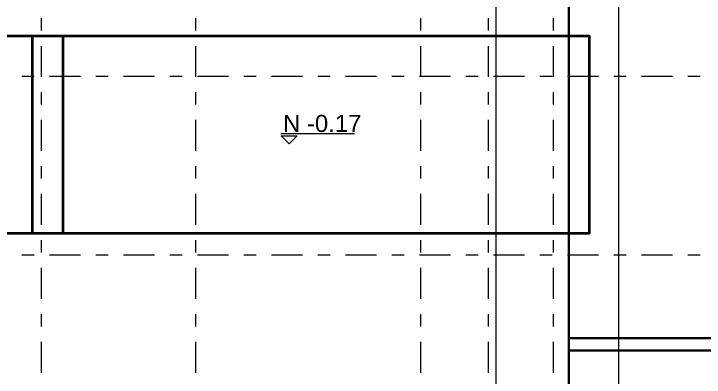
# Model space of a CAD drawing. Header units: metres. Extents: x -50 to 76, y -61 to 14.
# Drawn here: x -43.11 to -37.51, y -9.07 to -6.12 of the extents above; entities that cross this region are included whole.
import ezdxf

# ---------------------------------------------------------------- set-up
doc = ezdxf.new("R2010")
doc.units = ezdxf.units.M
doc.header["$MEASUREMENT"] = 0
for name, pattern in [('CENTER', [2, 1.25, -0.25, 0.25, -0.25]), ('CENTERX2', [4, 2.5, -0.5, 0.5, -0.5]), ('DASHDOT2', [0.5, 0.25, -0.125, 0, -0.125])]:
    doc.linetypes.add(name, pattern=pattern)
for name, color, linetype, lineweight in [('1 CORTES', 113, 'Continuous', 18), ('1 ESCALERAS', 4, 'Continuous', 40), ('1 NIVELES', 145, 'Continuous', 18), ('1 PISOS', 252, 'Continuous', 35), ('EJES', 251, 'CENTERX2', 0), ('TEXTOS', 4, 'Continuous', 25)]:
    doc.layers.add(name, color=color, linetype=linetype, lineweight=lineweight)
doc.styles.add('LEROY', font='arial.ttf')

msp = doc.modelspace()

# ---------------------------------------------------------------- linework, layer by layer
at = {"layer": '1 CORTES'}
for p, q in [((-39.1939, -9.9357), (-39.1939, 7.946)), ((-38.2042, 7.946), (-38.2042, -9.9357))]:
    msp.add_line(p, q, dxfattribs=at)
at = {"layer": '1 ESCALERAS'}
for points in [[(-42.7064, -6.3), (-45.8564, -6.3), (-45.8564, -7.9), (-42.7064, -7.9)], [(-42.9564, -7.9), (-38.4381, -7.9), (-38.4381, -6.3), (-42.9564, -6.3)]]:
    msp.add_lwpolyline(points, close=True, dxfattribs=at)
at = {"layer": '1 NIVELES', "color": 2, "linetype": 'CENTER'}
for p, q in [((-40.941, -7.0914), (-40.3443, -7.0914)), ((-40.8732, -7.1754), (-40.9385, -7.1103)), ((-40.9385, -7.1103), (-40.8079, -7.1103)), ((-40.8732, -7.1754), (-40.8079, -7.1103))]:
    msp.add_line(p, q, dxfattribs=at)
at = {"layer": '1 PISOS'}
for points in [[(-38.6064, -4.5), (-38.6064, -8.8514), (-31.0059, -8.8514), (-31.0059, -3.75), (-31.2564, -3.75), (-31.2564, -5.3), (-36.9064, -5.3), (-36.9064, -4.5)], [(-38.6064, -8.7496), (-27.3564, -8.75), (-27.3564, -3.75), (-26.8564, -3.75), (-26.8564, -15.5), (-27.3564, -15.5), (-27.3564, -10.5), (-36.9064, -10.5), (-36.9064, -15.5), (-38.6064, -15.5047)]]:
    msp.add_lwpolyline(points, close=True, dxfattribs=at)
at = {"layer": 'EJES', "linetype": 'DASHDOT2'}
for p, q in [((-42.8814, -10.2308), (-42.8814, 7.233)), ((-42.8814, -10.2308), (-42.8814, 7.233)), ((-41.6314, -10.2308), (-41.6314, 7.233)), ((-41.6314, -10.2308), (-41.6314, 7.233)), ((-39.8064, -10.2308), (-39.8064, 7.233)), ((-39.2564, -10.2308), (-39.2564, 7.233)), ((-38.7314, -10.2308), (-38.7314, 7.233)), ((-38.7314, -10.2308), (-38.7314, 7.233)), ((-47.6161, -6.625), (-23.8945, -6.625)), ((-47.6161, -8.075), (-23.8945, -8.075))]:
    msp.add_line(p, q, dxfattribs=at)

# ---------------------------------------------------------------- texts
at = {"layer": 'TEXTOS', "color": 2, "style": 'LEROY'}
msp.add_text('N -0.17', height=0.13885, rotation=0.0654, dxfattribs=at).set_placement((-40.9233, -7.0787))

doc.saveas('drawing.dxf')
